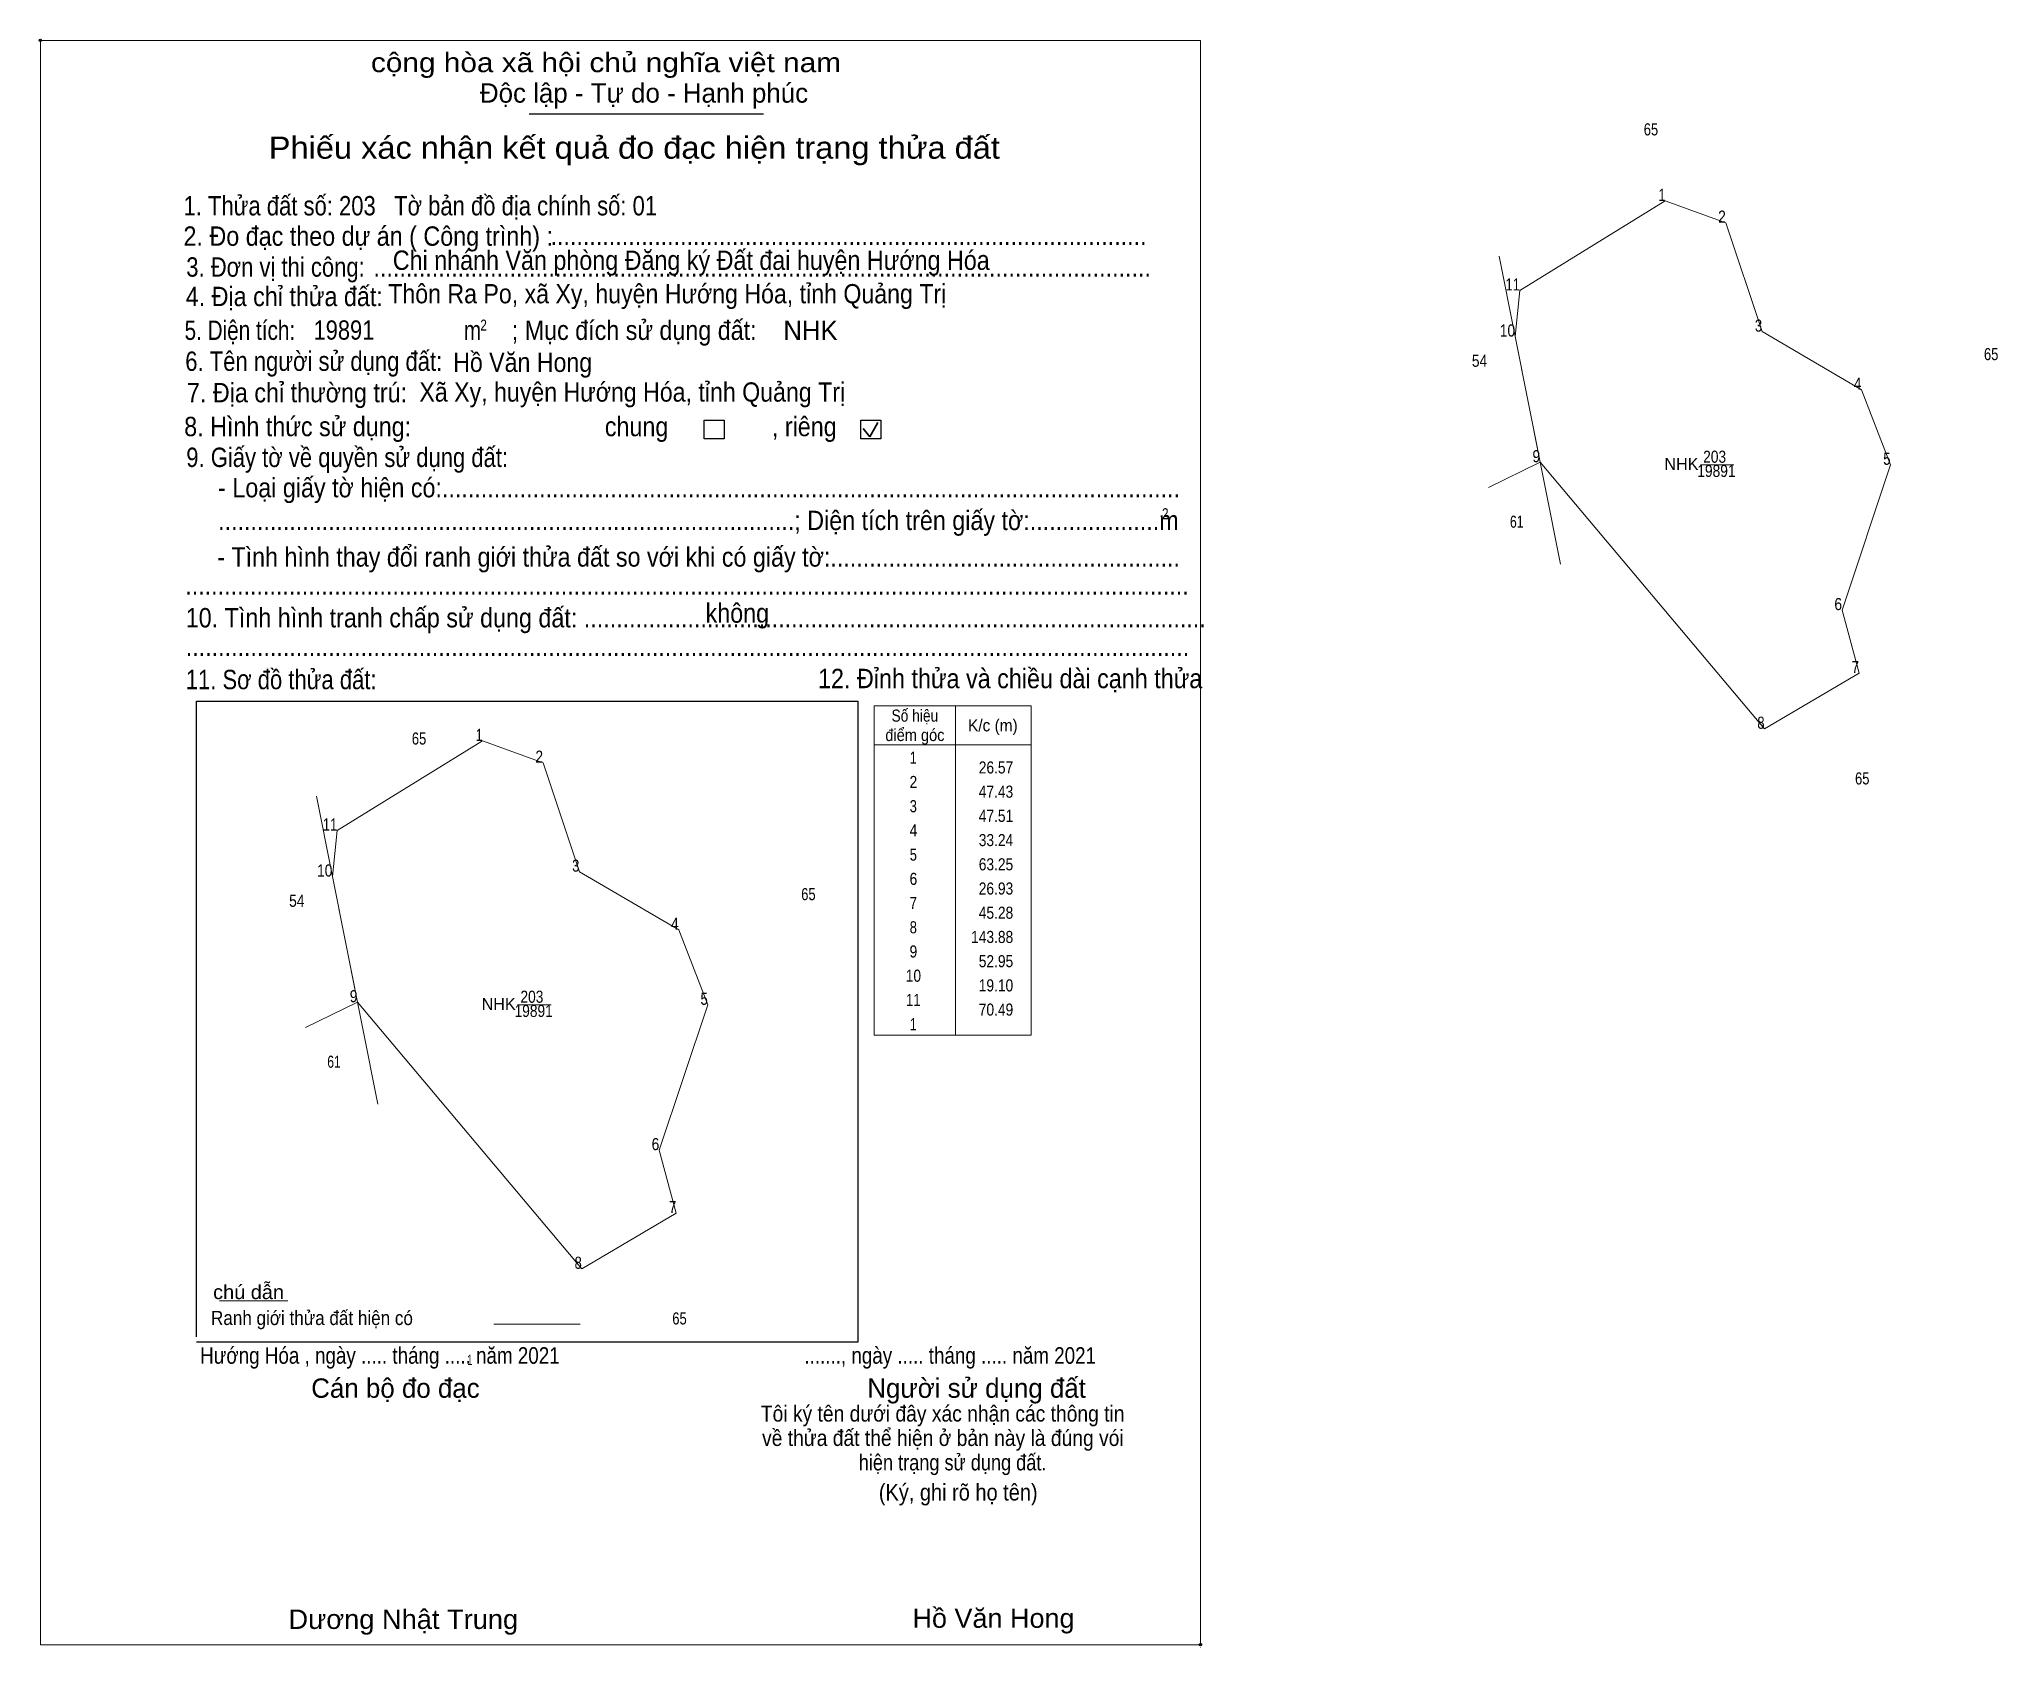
# Model space of a CAD drawing. Header units: metres. Extents: x 551786 to 552594, y 1817244 to 1817909.
import ezdxf
from ezdxf.enums import TextEntityAlignment as Align

# ---------------------------------------------------------------- set-up
doc = ezdxf.new("R2010")
doc.units = ezdxf.units.M
doc.header["$LTSCALE"] = 2
doc.header["$PDMODE"] = 32
doc.header["$PDSIZE"] = 1
for name, color, linetype, lineweight in [('1', 7, 'Continuous', 13), ('17', 7, 'Continuous', 13), ('2', 7, 'Continuous', 25), ('32', 7, 'Continuous', 13), ('6', 7, 'Continuous', 13), ('63', 7, 'Continuous', 13)]:
    doc.layers.add(name, color=color, linetype=linetype, lineweight=lineweight)

msp = doc.modelspace()

# ---------------------------------------------------------------- linework, layer by layer
at = {"layer": '1'}
for points in [[(552457, 1817842), (552482, 1817833), (552497, 1817788), (552538, 1817764), (552550, 1817733), (552530, 1817673), (552537, 1817647), (552498, 1817624), (552405.34, 1817734.07), (552395, 1817786), (552397, 1817805)], [(551968.61, 1817618.99), (551993.61, 1817609.99), (552008.61, 1817564.99), (552049.61, 1817540.99), (552061.61, 1817509.99), (552041.61, 1817449.99), (552048.61, 1817423.99), (552009.61, 1817400.99), (551916.95, 1817511.06), (551906.61, 1817562.99), (551908.61, 1817581.99)]]:
    msp.add_lwpolyline(points, close=True, dxfattribs=at)
at = {"layer": '17'}
msp.add_line((551860.02, 1817387.71), (551888.26, 1817387.71), dxfattribs=at)
at = {"layer": '2'}
for p, q in [((551987.81, 1817877.91), (552084.68, 1817877.91)), ((551850.45, 1817635.41), (552123.58, 1817635.41)), ((551850.45, 1817372.89), (551850.45, 1817635.41)), ((552123.58, 1817370.74), (551850.45, 1817370.74))]:
    msp.add_line(p, q, dxfattribs=at)
at = {"layer": '2', "lineweight": 35}
for p, q in [((552125.81, 1817748.06), (552128.53, 1817744.52)), ((552128.53, 1817744.52), (552131.85, 1817750.45))]:
    msp.add_line(p, q, dxfattribs=at)
at = {"layer": '2', "lineweight": 13}
msp.add_lwpolyline([(551786.04, 1817908.29), (552265.08, 1817908.29), (552265.08, 1817245.73), (551786.04, 1817245.73)], close=True, dxfattribs=at)
at = {"layer": '2'}
for points in [[(552060.14, 1817751.48), (552068.36, 1817751.48), (552068.36, 1817743.8), (552060.14, 1817743.8)], [(552124.86, 1817751.48), (552133.09, 1817751.48), (552133.09, 1817743.8), (552124.86, 1817743.8)]]:
    msp.add_lwpolyline(points, close=True, dxfattribs=at)
for p in [(551786.04, 1817908.29), (552265.07, 1817245.73)]:
    msp.add_point(p, dxfattribs=at)
at = {"layer": '32'}
for p, q in [((552413.72, 1817691.99), (552388.4, 1817819.14)), ((551925.33, 1817468.98), (551900.01, 1817596.13))]:
    msp.add_line(p, q, dxfattribs=at)
for points in [[(552395, 1817786), (552397, 1817805), (552457, 1817842), (552482, 1817833)], [(552482, 1817833), (552497, 1817788), (552538, 1817764), (552550, 1817733), (552530, 1817673), (552537, 1817647), (552498, 1817624), (552405.34, 1817734.07)], [(551906.61, 1817562.99), (551908.61, 1817581.99), (551968.61, 1817618.99), (551993.61, 1817609.99)], [(551993.61, 1817609.99), (552008.61, 1817564.99), (552049.61, 1817540.99), (552061.61, 1817509.99), (552041.61, 1817449.99), (552048.61, 1817423.99), (552009.61, 1817400.99), (551916.95, 1817511.06)]]:
    msp.add_lwpolyline(points, dxfattribs=at)
at = {"layer": '6'}
msp.add_line((551973.26, 1817378.19), (552008.94, 1817378.19), dxfattribs=at)
at = {"layer": '63'}
for p, q in [((552405.34, 1817734.07), (552383.97, 1817723.61)), ((552471.51, 1817733.02), (552485.29, 1817733.02)), ((552163.95, 1817633.44), (552163.95, 1817497.44)), ((552163.95, 1817633.44), (552163.95, 1817497.44)), ((552130.35, 1817617.44), (552195.15, 1817617.44)), ((551916.95, 1817511.06), (551895.58, 1817500.6)), ((551983.12, 1817510.01), (551996.9, 1817510.01))]:
    msp.add_line(p, q, dxfattribs=at)
at = {"layer": '63', "lineweight": 25}
msp.add_line((552123.58, 1817635.43), (552123.58, 1817370.75), dxfattribs=at)
at = {"layer": '63'}
msp.add_lwpolyline([(552130.35, 1817633.44), (552195.15, 1817633.44), (552195.15, 1817497.44), (552130.35, 1817497.44)], close=True, dxfattribs=at)

# ---------------------------------------------------------------- texts
at = {"layer": '1'}
for s, height, width, p in [('203', 5, 0.85, (552477.39, 1817733.86)), ('19891', 5, 0.85, (552478.12, 1817728)), ('203', 5, 0.85, (551989, 1817510.85)), ('19891', 5, 0.85, (551989.73, 1817504.99)), ('1', 4.225, 0.7, (551963.37, 1817361.27))]:
    msp.add_text(s, height=height, dxfattribs=dict(at, width=width)).set_placement(p, align=Align.CENTER)
for p in [(552463.67, 1817730.88), (551975.28, 1817507.87)]:
    msp.add_text('NHK', height=5, dxfattribs=at).set_placement(p, align=Align.CENTER)
at = {"layer": '2'}
for s, height, width, p in [('cộng hòa xã hội chủ nghĩa việt nam', 7.995, 1.15, (551922.54, 1817895.17)), ('1. Thửa đất số: 203   Tờ bản đồ địa chính số: 01', 8, 0.85, (551845.14, 1817836.01)), ('2. Đo đạc theo dự án ( Công trình) : ', 8.001, 0.9, (551845.14, 1817823.47)), ('3. Đơn vị thi công:', 8.001, 0.85, (551846.28, 1817810.71)), ('Chi nhánh Văn phòng Đăng ký Đất đai huyện Hướng Hóa', 7.994, 0.9, (551931.56, 1817813.51)), ('............................................................................................', 8.001, 0.9, (551996.68, 1817823.75)), ('........................................................................................................................', 8.001, 0.9, (551923.58, 1817810.71)), ('4. Địa chỉ thửa đất:', 8.001, 0.9, (551846.06, 1817798.55)), ('Thôn Ra Po, xã Xy, huyện Hướng Hóa, tỉnh Quảng Trị', 7.94, 0.9, (551929.68, 1817799.71)), ('; Mục đích sử dụng đất:', 7.995, 0.9, (551980.68, 1817784.59)), ('5. Diện tích:', 8.001, 0.8, (551845.58, 1817784.59)), ('19891', 7.94, 0.85, (551898.84, 1817784.71)), ('m', 7.995, 0.8, (551960.9, 1817784.59)), ('2', 4.568, 0.8, (551967.7, 1817788.41)), ('6. Tên người sử dụng đất:', 8.001, 0.85, (551845.86, 1817771.81)), ('Hồ Văn Hong', 7.94, 0.9, (551956.5, 1817771.37)), ('7. Địa chỉ thường trú:', 8.001, 0.9, (551846.56, 1817758.83)), ('Xã Xy, huyện Hướng Hóa, tỉnh Quảng Trị', 7.943, 0.9, (551942.54, 1817759.11)), ('8. Hình thức sử dụng:', 8.001, 0.9, (551845.42, 1817744.83)), ('chung                , riêng', 7.995, 0.9, (552019.12, 1817744.83)), ('9. Giấy tờ về quyền sử dụng đất:', 8.001, 0.85, (551846.28, 1817732.11)), ('     - Loại giấy tờ hiện có:..................................................................................................................', 7.995, 0.9, (551846.06, 1817719.59)), ('     .........................................................................................; Diện tích trên giấy tờ:....................m', 7.995, 0.9, (551846.06, 1817706.07)), ('2', 4.568, 0.8, (552249.18, 1817710.53)), ('     - Tình hình thay đổi ranh giới thửa đất so với khi có giấy tờ:......................................................', 7.995, 0.9, (551845.66, 1817690.97)), ('...........................................................................................................................................................', 7.995, 0.9, (551845.86, 1817679.39)), ('10. Tình hình tranh chấp sử dụng đất: ................................................................................................', 8.001, 0.9, (551846.06, 1817665.87)), ('không', 7.996, 0.9, (552060.72, 1817667.81)), ('11. Sơ đồ thửa đất:', 8.001, 0.85, (551846.06, 1817640.35)), ('...........................................................................................................................................................', 7.995, 0.9, (551846.06, 1817654.03)), ('12. Đỉnh thửa và chiều dài cạnh thửa', 8.011, 0.9, (552107.14, 1817640.77)), ('Hướng Hóa , ngày ..... tháng ..... năm 2021', 6.833, 0.85, (551852.02, 1817361.79)), ('......., ngày ..... tháng ..... năm 2021', 6.833, 0.85, (552101.5, 1817361.79)), ('(Ký, ghi rõ họ tên)', 6.854, 0.9, (552132.26, 1817305.31)), ('Dương Nhật Trung', 8.004, 1.05, (551888.46, 1817252.27)), ('Hồ Văn Hong', 7.94, 1.05, (552146.14, 1817252.75))]:
    msp.add_text(s, height=height, dxfattribs=dict(at, width=width)).set_placement(p)
for s, height, p in [('Độc lập - Tự do - Hạnh phúc', 7.995, (551967.54, 1817882.57)), ('NHK', 7.943, (552092.84, 1817784.53)), ('Người sử dụng đất', 7.995, (552127.5, 1817347.73)), ('Cán bộ đo đạc', 7.996, (551897.88, 1817347.73))]:
    msp.add_text(s, height=height, dxfattribs=at).set_placement(p)
for s, height, width, p in [('Phiếu xác nhận kết quả đo đạc hiện trạng thửa đất', 9.136, 1.1, (552031.31, 1817859.43)), ('Tôi ký tên dưới đây xác nhận các thông tin', 6.605, 0.9, (552158.62, 1817337.91)), ('về thửa đất thể hiện ở bản này là đúng vói', 6.605, 0.9, (552158.705, 1817327.83)), ('hiện trạng sử dụng đất.', 6.591, 0.85, (552162.715, 1817317.75))]:
    msp.add_text(s, height=height, dxfattribs=dict(at, width=width)).set_placement(p, align=Align.CENTER)
msp.add_text('.', height=2.285, dxfattribs=at).set_placement((552265.021, 1817244.47), align=Align.CENTER)
at = {"layer": '6'}
for s, width, p in [('chú dẫn', 1.05, (551857.38, 1817388.47)), ('Ranh giới thửa đất hiện có ', 0.9, (551856.5, 1817377.77))]:
    msp.add_text(s, height=5.854, dxfattribs=dict(at, width=width)).set_placement(p)
at = {"layer": '63'}
for s, width, p in [('65', 0.8, (552451.095, 1817869.05)), ('54', 0.85, (552380.31, 1817773.48)), ('65', 0.8, (552591.575, 1817776.23)), ('61', 0.75, (552395.67, 1817707.02)), ('Số hiệu', 0.85, (552147.145, 1817626.94)), ('điểm góc', 0.9, (552147.155, 1817618.94)), ('K/c (m)', 0.95, (552179.355, 1817622.94)), ('65', 0.8, (551942.405, 1817617.48)), (' 1', 0.75, (552145.75, 1817609.54)), (' 2', 0.85, (552145.75, 1817599.54)), ('65', 0.8, (552538.345, 1817601.01)), (' 3', 0.8, (552145.755, 1817589.54)), (' 4', 0.85, (552145.75, 1817579.54)), (' 5', 0.8, (552145.755, 1817569.54)), (' 6', 0.85, (552145.755, 1817559.54)), ('54', 0.85, (551891.92, 1817550.47)), ('65', 0.8, (552103.185, 1817553.22)), (' 7', 0.8, (552145.75, 1817549.54)), (' 8', 0.8, (552145.75, 1817539.54)), (' 9', 0.85, (552145.75, 1817529.54)), (' 10', 0.85, (552145.745, 1817519.54)), (' 11', 0.8, (552145.745, 1817509.54)), (' 1', 0.75, (552145.75, 1817499.54)), ('61', 0.75, (551907.28, 1817484.01)), ('65', 0.8, (552049.955, 1817378))]:
    msp.add_text(s, height=5, dxfattribs=dict(at, width=width)).set_placement(p, align=Align.CENTER)
for s, width, p in [(' 1', 0.75, (552457, 1817842)), (' 2', 0.85, (552482, 1817833)), (' 11', 0.8, (552397, 1817805)), (' 10', 0.85, (552395, 1817786)), (' 3', 0.8, (552497, 1817788)), (' 4', 0.85, (552538, 1817764)), (' 9', 0.85, (552405.34, 1817734.07)), (' 5', 0.8, (552550, 1817733)), (' 6', 0.85, (552530, 1817673)), (' 7', 0.8, (552537, 1817647)), (' 1', 0.75, (551968.61, 1817618.99)), (' 8', 0.8, (552498, 1817624)), (' 2', 0.85, (551993.61, 1817609.99)), ('26.57', 0.85, (552187.75, 1817605.54)), ('47.43', 0.85, (552187.75, 1817595.54)), (' 11', 0.8, (551908.61, 1817581.99)), ('47.51', 0.85, (552187.75, 1817585.54)), ('33.24', 0.85, (552187.75, 1817575.54)), (' 10', 0.85, (551906.61, 1817562.99)), (' 3', 0.8, (552008.61, 1817564.99)), ('63.25', 0.85, (552187.75, 1817565.54)), ('26.93', 0.85, (552187.75, 1817555.54)), (' 4', 0.85, (552049.61, 1817540.99)), ('45.28', 0.85, (552187.75, 1817545.54)), ('143.88', 0.85, (552187.75, 1817535.54)), ('52.95', 0.85, (552187.75, 1817525.54)), ('19.10', 0.85, (552187.75, 1817515.54)), (' 9', 0.85, (551916.95, 1817511.06)), (' 5', 0.8, (552061.61, 1817509.99)), ('70.49', 0.85, (552187.75, 1817505.54)), (' 6', 0.85, (552041.61, 1817449.99)), (' 7', 0.8, (552048.61, 1817423.99)), (' 8', 0.8, (552009.61, 1817400.99))]:
    msp.add_text(s, height=5, dxfattribs=dict(at, width=width)).set_placement(p, align=Align.RIGHT)

doc.saveas('drawing.dxf')
